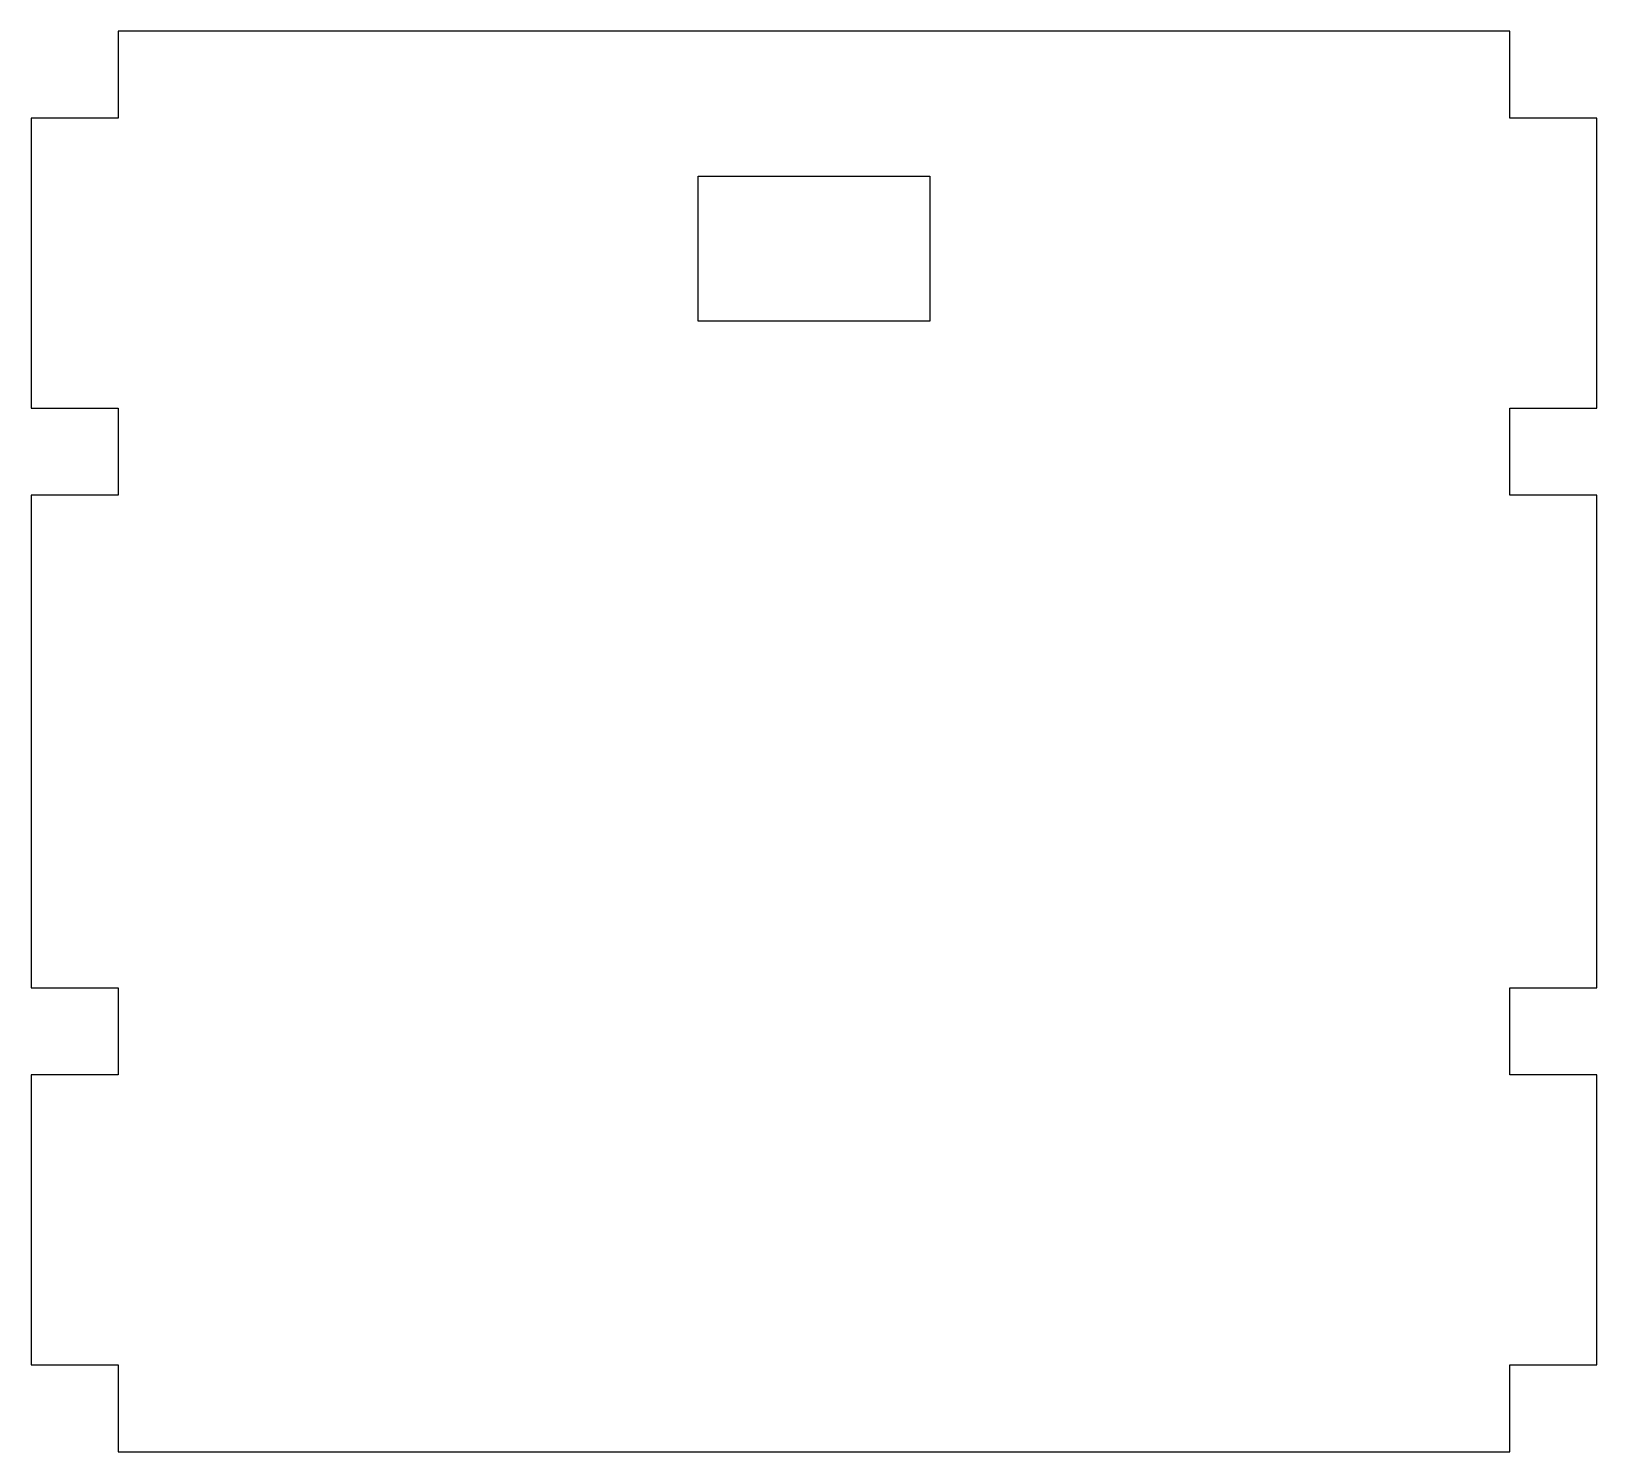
# Model space of a CAD drawing. Header units: metres. Extents: x -27 to 27, y -24.5 to 24.5.
import ezdxf

# ---------------------------------------------------------------- set-up
doc = ezdxf.new("R2010")
doc.units = ezdxf.units.M

msp = doc.modelspace()

# ---------------------------------------------------------------- linework, layer by layer
for p, q in [((24, 24.5), (-24, 24.5)), ((-24, 24.5), (-24, 21.5)), ((24, 21.5), (24, 24.5)), ((-24, 21.5), (-27, 21.5)), ((-27, 21.5), (-27, 11.5)), ((27, 21.5), (24, 21.5)), ((27, 11.5), (27, 21.5)), ((-4, 14.5), (-4, 19.5)), ((-4, 19.5), (4, 19.5)), ((4, 19.5), (4, 14.5)), ((4, 14.5), (-4, 14.5)), ((-27, 11.5), (-24, 11.5)), ((-24, 11.5), (-24, 8.5)), ((24, 8.5), (24, 11.5)), ((24, 11.5), (27, 11.5)), ((-24, 8.5), (-27, 8.5)), ((-27, 8.5), (-27, -8.5)), ((27, 8.5), (24, 8.5)), ((27, -8.5), (27, 8.5)), ((-27, -8.5), (-24, -8.5)), ((-24, -8.5), (-24, -11.5)), ((24, -11.5), (24, -8.5)), ((24, -8.5), (27, -8.5)), ((-24, -11.5), (-27, -11.5)), ((-27, -11.5), (-27, -21.5)), ((27, -11.5), (24, -11.5)), ((27, -21.5), (27, -11.5)), ((-27, -21.5), (-24, -21.5)), ((-24, -21.5), (-24, -24.5)), ((24, -24.5), (24, -21.5)), ((24, -21.5), (27, -21.5)), ((-24, -24.5), (24, -24.5))]:
    msp.add_line(p, q)

doc.saveas('drawing.dxf')
